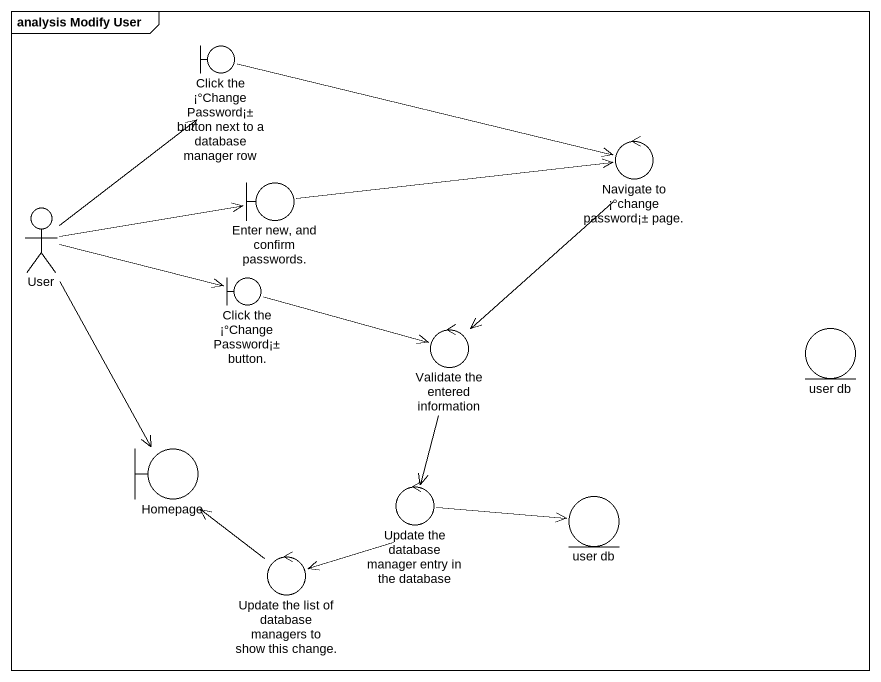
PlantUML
@startuml
mainframe analysis Modify User
boundary "Click the ¡°Change Password¡± button next to a database manager row" as Click_the_Change_Password
control "Navigate to ¡°change password¡± page." as Navigate_to_change_password
boundary "Enter new, and confirm passwords." as Enter_new_and_confirm
actor User
boundary "Click the ¡°Change Password¡± button." as Click_the_Change_Password_2
control "Validate the entered information" as Validate_the_entered
entity "user db" as user_db
boundary Homepage
control "Update the database manager entry in the database" as Update_the_database_manager
entity "user db" as user_db_2
control "Update the list of database managers to show this change." as Update_the_list_of_database
Click_the_Change_Password -right-> Navigate_to_change_password
Navigate_to_change_password --> Validate_the_entered
Enter_new_and_confirm -right-> Navigate_to_change_password
User -up-> Click_the_Change_Password
User -right-> Enter_new_and_confirm
User -right-> Click_the_Change_Password_2
User --> Homepage
Click_the_Change_Password_2 -right-> Validate_the_entered
Validate_the_entered --> Update_the_database_manager
Update_the_database_manager -right-> user_db_2
Update_the_database_manager -left-> Update_the_list_of_database
Update_the_list_of_database -up-> Homepage
@enduml
